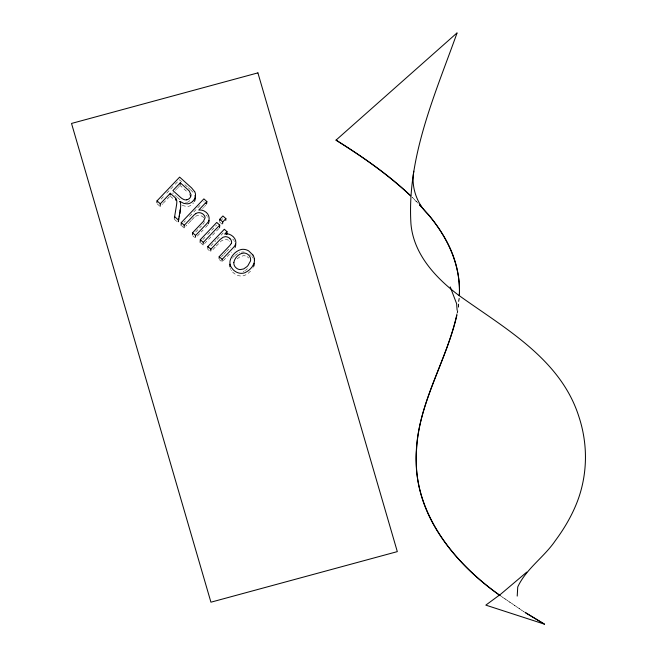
<?xml version="1.0" encoding="UTF-8"?>
<svg xmlns="http://www.w3.org/2000/svg" width="657" height="657" viewBox="0 0 657 657"><rect width="100%" height="100%" fill="white"/><g stroke="black" fill="none" stroke-linecap="round" stroke-linejoin="round"><path stroke-width="0.49" stroke-dasharray="3.29 2.46" d="M459.194 298.278L458.249 307.328M458.233 307.262L459.112 297.588M204.688 221.68L204.491 222.173M252.888 268.081L253.167 267.563M204.237 222.682L202.816 224.538M207.702 224.891L206.585 226.328A26.034 25.27 3.5 0 1 205.748 227.248L204.45 228.611M232.406 258.226L232.841 257.684M233.301 257.142L234.368 256.025M161.105 199.104L163.93 196.131M166.755 193.166L173.818 185.742M175.23 184.256L179.468 179.804L182.178 182.235M160.768 205.838L160.144 206.495L159.733 206.126M162.016 204.524L162.64 203.867M163.265 203.21L170.138 195.983M173.202 192.764L172.742 193.248L173.177 193.634M175.518 190.333L175.977 189.848M176.437 189.364L176.905 188.879M177.365 188.395L177.825 187.91M178.285 187.417L179.213 186.448M179.673 185.964L180.141 185.479L188.165 192.69M183.935 222.345L185.348 220.867M189.586 216.408L192.411 213.443M193.823 211.956L200.886 204.532M184.65 227.396L184.083 227.987L183.533 227.486M185.767 226.222L186.892 225.039M188.017 223.856L188.575 223.273M189.134 222.682L191.376 220.325M191.943 219.734L193.059 218.551A15.513 15.062 3.5 0 1 194.907 216.851M202.643 208.483L203.153 207.957M203.654 207.423L204.163 206.889M204.664 206.364L205.674 205.296M195.663 232.052L198.266 229.318M199.564 227.954L201.51 225.901M197.33 236.093L199.925 233.375M201.214 232.011L203.161 229.975M202.89 239.526L204.943 237.366M207.686 234.492L216.588 225.137M221.491 219.98L222.748 218.658M204.491 243.632L207.916 240.035M208.606 239.32L218.88 228.521M210.815 245.973L215.956 240.577M216.982 239.501L220.062 236.257M221.089 235.181L223.142 233.021M212.934 249.553L215.71 246.63M216.26 246.047L221.483 240.823L225.22 239.329A6.784 6.586 3.5 0 1 229.769 241.242M221.516 256.764L223.372 254.809M223.988 254.16L225.844 252.214M226.46 251.565L228.932 248.962A17.041 16.54 3.5 0 0 230.459 247.163M223.273 260.714L231.436 252.132M250.539 271.177L247.484 273.895L244.585 275.447A9.986 9.699 3.5 0 1 239.189 275.809A11.875 11.53 3.5 0 1 233.867 273.189A14.536 14.109 3.5 0 1 232.701 272.097L231.946 271.218M237.169 258.866L240.248 256.55L243.657 255.721A6.537 6.348 3.5 0 1 247.048 256.657M234.935 255.491L238.409 253.085M245.858 270.117L246.646 269.427A19.488 18.913 3.5 0 0 247.434 268.647M245.463 270.429L244.683 270.971M195.556 216.391L196.386 215.915A5.445 5.289 3.5 0 1 199.983 215.48A6.57 6.381 3.5 0 1 203.112 217.024M243.911 271.423L243.131 271.784M239 252.814L239.591 252.584M182.186 205.485L187.048 206.544A8.336 8.089 3.5 0 0 191.524 204.91L192.476 204.089A9.765 9.477 3.5 0 0 193.634 202.767M247.04 256.657L247.648 257.068A8.106 7.868 3.5 0 1 248.502 257.799L248.757 258.061M499.993 595.447L524.105 611.881L500.733 596.022M249.726 254.407L250.145 254.735M184.88 184.666L187.59 187.097M188.272 187.705L190.3 189.528M203.711 201.568L204.27 202.069M219.602 221.967L222.575 224.637M174.902 195.186L175.337 195.572M175.764 195.967L176.199 196.353M176.626 196.739L177.061 197.125M177.497 197.519L179.657 199.457A20.17 19.579 3.5 0 0 180.724 200.36M170.368 196.197L174.171 199.605M157.072 203.736L159.323 205.756M174.302 219.2L177.423 222M181.669 225.819L183.155 227.15M192.6 235.633L194.644 237.464M200.894 243.074L203.128 245.077M207.735 249.217L209.411 250.719M219.224 259.531L220.9 261.026M232.718 239.082L233.284 239.624M206.043 215.135L206.939 216.03M190.694 189.889L193.01 192.255M250.555 255.097L250.999 255.507M418.254 203.383L412.243 197.264L417.006 202.372M203.703 217.639L203.514 217.434A7.482 7.26 3.5 0 0 203.103 217.032M233.465 239.813L234.106 240.585M251.795 256.353L252.157 256.797M189.29 193.889L189.742 194.48M207.513 216.72L207.85 217.196M231.305 270.306L231.609 270.766M252.485 257.24L252.789 257.7A10.233 9.929 3.5 0 1 253.06 258.16M234.656 241.406L234.894 241.825M189.816 200.484A6.003 5.831 3.5 0 1 189.315 201.05A5.396 5.24 3.5 0 1 186.588 202.471M186.596 202.52A5.379 5.215 3.5 0 1 185.594 202.578M234.327 248.896A22.346 21.697 3.5 0 1 234.089 249.2M229.695 241.333A4.698 4.558 3.5 0 1 229.983 241.579M230.771 269.362A10.101 9.806 3.5 0 1 230.352 268.385M244.215 252.091A10.799 10.487 3.5 0 0 243.213 252.009A9.42 9.149 3.5 0 0 241.39 252.132"/><path stroke-width="0.99" d="M517.215 596.088L517.741 586.931C526.372 568.494 544.095 557.235 555.362 540.612C564.371 528.466 572.083 515.31 577.487 501.16C584.812 481.712 587.112 460.483 584.27 439.911A136.188 132.205 3.5 0 0 578.973 416.924C560.667 358.665 504.223 328.114 457.921 294.697C435.148 277.262 413.614 253.939 410.962 224.004C406.749 157.425 435.164 94.189 457.1 32.85L336.014 140.138C362.262 156.793 388.246 174.269 410.74 195.876C387.917 174.672 362.492 156.473 336.014 140.138M156.924 202.66L157.031 200.87L179.632 177.119L191.606 187.91L194.653 191.647M160.193 205.6L160.308 203.81L170.303 193.298L174.335 196.919A13.239 12.853 3.5 0 1 175.739 198.348A6.652 6.455 3.5 0 1 176.593 200.303L176.634 200.442M170.196 195.088L170.303 193.298M174.351 218.305L176.585 204.705A34.665 33.655 3.5 0 0 176.708 203.588A11.719 11.383 3.5 0 0 176.692 200.434M175.608 200.155L175.715 198.365M180.19 184.584L180.305 182.794L189.2 190.908L190.982 194.628A4.886 4.747 3.5 0 1 190.152 197.585L189.98 197.798A6.003 5.831 3.5 0 1 189.479 198.365A5.396 5.24 3.5 0 1 186.752 199.785M178.195 221.754L180.281 209.772A27.873 27.052 3.5 0 0 180.675 204.311A11.465 11.128 3.5 0 0 179.903 201.436M180.174 211.554L180.281 209.772M181.11 225.318L181.275 222.633L203.875 198.882L206.848 201.551L206.741 203.341M184.141 227.092L184.247 225.302L193.224 215.874A15.513 15.062 3.5 0 1 195.704 213.689M192.468 234.565L192.583 232.783L203.465 221.31L205.05 217.804A4.229 4.106 3.5 0 0 204.475 215.792L203.678 214.749A7.482 7.26 3.5 0 0 203.268 214.346A6.57 6.381 3.5 0 0 200.147 212.794A5.445 5.289 3.5 0 0 196.542 213.205L195.72 213.706M195.449 237.234L195.556 235.452L205.912 224.571A26.034 25.27 3.5 0 0 206.75 223.643C211.02 220.095 209.172 213.484 204.557 211.234A8.796 8.541 3.5 0 0 200.837 210.035L198.767 210.051L206.848 201.551M200.147 242.408L200.311 239.723L216.753 222.452L219.725 225.121L219.561 227.807M203.177 244.182L203.292 242.392L219.725 225.121M207.793 248.321L207.899 246.531L224.333 229.26L227.01 231.666L226.846 234.344M210.766 250.99L210.872 249.2L220.144 239.468L223.076 237.234L225.384 236.651A6.784 6.586 3.5 0 1 229.934 238.557M219.652 221.072L219.767 219.282L222.912 215.972L225.885 218.641L225.778 220.432M219.093 258.464L219.2 256.682L229.096 246.285A17.041 16.54 3.5 0 0 230.623 244.478M222.633 223.741L222.739 221.951L225.885 218.641M222.066 261.133L222.181 259.351L233.104 247.845A22.346 21.697 3.5 0 0 234.598 246.079A5.954 5.782 3.5 0 0 234.869 245.628A8.04 7.802 3.5 0 0 235.896 242.835C236.109 238.967 232.923 235.641 229.515 234.344A8.098 7.859 3.5 0 0 226.903 233.876L224.694 234.106L227.01 231.666M413.803 171.239C410.995 187.081 416.768 203.884 428.586 214.773C436.971 224.924 444.411 235.912 449.963 247.878C456.73 262.751 460.212 279.184 459.358 295.543M235.732 245.324L235.691 244.149M459.292 295.65C461.263 261.289 443.303 229.088 419.733 205.288M457.338 312.699L457.658 310.917M178.392 221.376L178.885 218.822M179.254 216.917L179.501 215.636M179.87 213.722L180.117 212.449M456.968 313.931C446.16 364.142 413.902 409.352 416.316 462.405C416.85 518.373 456.582 564.519 499.936 595.447M208.926 222.378L209.057 220.432M456.853 315.385C446.423 360.512 419.462 401.016 416.678 448.099C410.732 508.444 451.622 561.119 498.334 594.306L499.993 595.447M253.98 265.436L253.635 266.504M208.597 223.331L208.359 223.832M231.207 243.468L230.615 244.47M180.305 182.794L172.906 190.563L179.821 196.772A20.17 19.579 3.5 0 0 182.12 198.603L183.27 199.243A5.379 5.215 3.5 0 0 186.76 199.843M192.641 201.403L191.68 202.216A8.336 8.089 3.5 0 1 187.212 203.867L183.73 203.366L179.944 201.42M526.758 572.116L500.954 593.969L485.827 605.13L544.439 624.15L524.943 612.299M544.439 624.15L525.805 612.948M205.945 203.571L206.503 204.072M219.767 219.282L222.739 221.951M226.18 233.744L226.681 234.196M157.031 200.87L160.308 203.81M174.458 216.514L178.31 219.964M181.275 222.633L184.247 225.302M192.583 232.783L195.556 235.452M200.311 239.723L203.292 242.392M207.899 246.531L210.872 249.2M219.2 256.682L222.181 259.351M419.585 204.746L420.923 206.101M252.953 255.015L248.601 250.851A10.799 10.487 3.5 0 0 243.369 249.323A9.42 9.149 3.5 0 0 240.947 249.561C235.863 250.966 231.593 255.351 230.164 260.418A9.699 9.412 3.5 0 0 229.942 262.586L229.966 263.128A10.101 9.806 3.5 0 0 231.19 267.153L232.865 269.411A14.536 14.109 3.5 0 0 234.032 270.512A11.875 11.53 3.5 0 0 239.353 273.14A9.986 9.699 3.5 0 0 244.757 272.778C249.028 270.922 252.731 267.235 254.144 262.759A10.167 9.871 3.5 0 0 252.961 255.105M190.267 195.343L190.62 196.197M450.201 286.879L456.623 303.674L457.116 310.211M254.382 258.973L254.464 260.049M194.464 201.395A9.765 9.477 3.5 0 0 195.269 198.981A7.555 7.334 3.5 0 0 194.998 195.416M180.47 209.279A27.873 27.052 3.5 0 1 180.355 210.659M195.433 196.295A9.765 9.477 3.5 0 1 192.632 201.395M194.694 191.63A7.555 7.334 3.5 0 1 195.4 196.295M235.518 246.449A8.04 7.802 3.5 0 1 235.173 247.377M229.86 238.647A4.698 4.558 3.5 0 1 231.404 243.533M229.819 264.188A9.699 9.412 3.5 0 0 229.778 265.272L229.802 265.814A10.101 9.806 3.5 0 0 229.942 266.865M254.3 263.276A10.167 9.871 3.5 0 1 254.111 264.902M233.835 262.422L233.884 263.876A6.521 6.324 3.5 0 0 235.288 267.013L235.535 267.284A8.098 7.859 3.5 0 0 236.356 268.056L236.939 268.491A6.48 6.291 3.5 0 0 240.265 269.592L243.681 268.935L246.81 266.75A19.488 18.913 3.5 0 0 247.96 265.568L250.498 260.969A6.562 6.365 3.5 0 0 250.613 259.852L250.547 258.768A6.504 6.307 3.5 0 0 249.159 255.647L248.666 255.113A8.106 7.868 3.5 0 0 247.812 254.382L247.204 253.98A6.537 6.348 3.5 0 0 243.821 253.035C238.959 253.298 234.68 257.758 233.835 262.422M257.905 72.878L71.523 123.442L210.93 602.19L397.313 551.625L257.905 72.878"/></g></svg>
